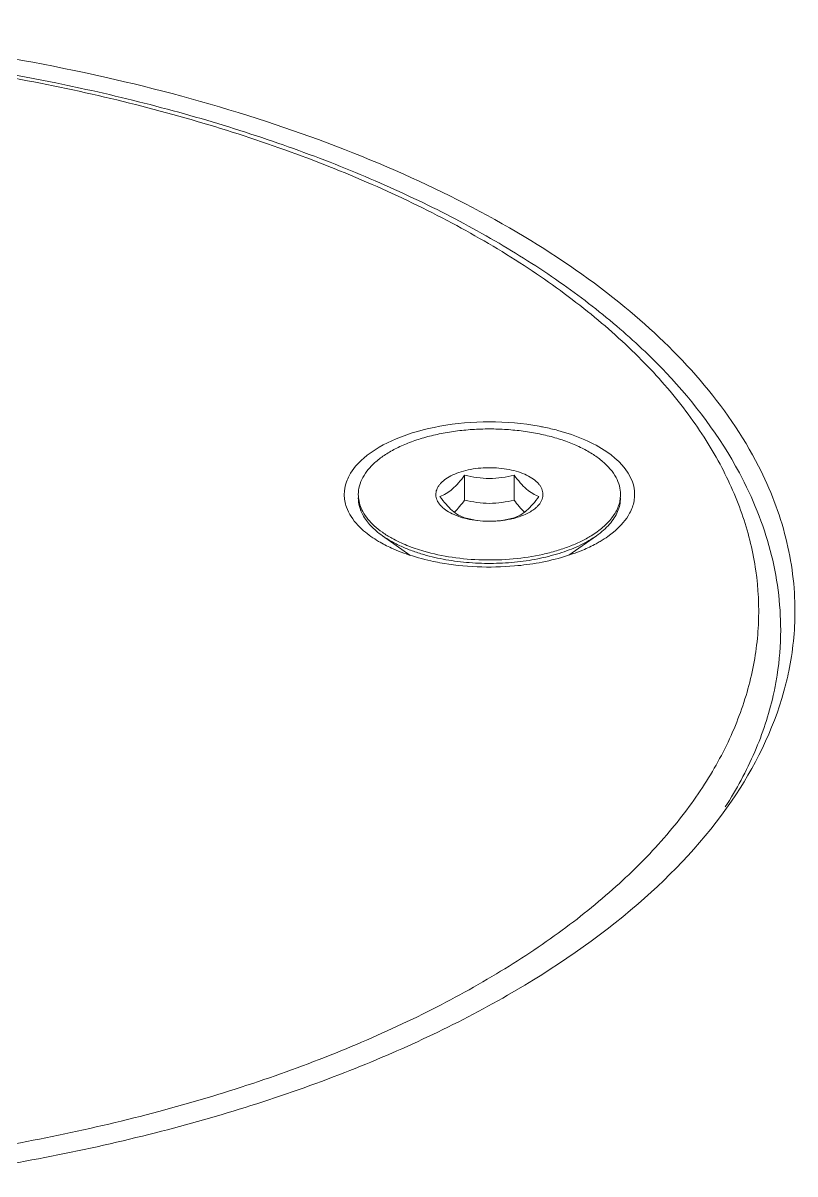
# Model space of a CAD drawing. Header units: millimetres. Extents: x 0 to 3564, y 0 to 2520.
# Drawn here: x 1780.3 to 1815.4, y 2178.3 to 2230.7 of the extents above; entities that cross this region are included whole.
import ezdxf

# ---------------------------------------------------------------- set-up
doc = ezdxf.new("R2010")
doc.units = ezdxf.units.MM
doc.layers.get('0').update_dxf_attribs({"lineweight": 13})

msp = doc.modelspace()

# ---------------------------------------------------------------- linework, layer by layer
for p, q in [((1800.392, 2210.108), (1800.392, 2208.973)), ((1802.642, 2210.108), (1802.642, 2208.973)), ((1797.906, 2206.465), (1796.652, 2207.352)), ((1805.128, 2206.465), (1806.382, 2207.352)), ((1807.233, 2207.577), (1806.904, 2207.323))]:
    msp.add_line(p, q)
for centre, radius, start, end in [((1797.057, 2209.227), 1.498, 180.0105, 185.9078), ((1805.98, 2209.227), 1.496, 354.0492, 359.996), ((1801.305, 2211.657), 3.627, 253.9012, 255.3331), ((1801.517, 2212.881), 4.872, 267.9886, 270.9745), ((1801.519, 2212.831), 4.822, 270.9701, 273.5151), ((1801.523, 2212.768), 4.758, 273.5146, 274.9839), ((1801.689, 2211.807), 3.782, 283.8414, 284.6791), ((1799.084, 2211.516), 5.131, 234.826, 239.5326), ((1803.94, 2211.535), 5.152, 300.4703, 305.1499), ((1800.393, 2214.146), 8.073, 247.2844, 250.808), ((1802.65, 2214.119), 8.045, 289.2014, 292.7385), ((1800.919, 2203.16), 13.847, 347.1819, 348.2213)]:
    msp.add_arc(centre, radius, start, end)
for points, knots in [([(1813.754, 2210.51), (1812.322, 2213.317), (1808.818, 2217.155), (1803, 2221.159), (1797.51, 2223.966), (1791.27, 2226.335), (1781.916, 2228.906), (1769.288, 2230.689), (1753.876, 2230.606), (1741.314, 2228.685), (1732.064, 2226.009), (1725.928, 2223.57), (1720.569, 2220.708), (1717.427, 2218.438), (1716.042, 2217.239)], [0, 0, 0, 0, 0.088881, 0.141375, 0.199264, 0.262136, 0.329285, 0.472453, 0.620055, 0.762514, 0.829074, 0.891229, 0.948342, 1, 1, 1, 1]), ([(1709.558, 2203.06), (1709.558, 2203.89), (1709.71, 2205.569), (1710.384, 2208.042), (1711.491, 2210.452), (1713.01, 2212.778), (1714.921, 2215.003), (1717.204, 2217.117), (1719.84, 2219.106), (1722.808, 2220.96), (1726.085, 2222.668), (1729.646, 2224.218), (1733.464, 2225.599), (1738.941, 2227.228), (1746.229, 2228.76), (1755.339, 2229.777), (1764.663, 2229.97), (1773.909, 2229.333), (1781.401, 2228.11), (1787.109, 2226.721), (1791.138, 2225.505), (1794.938, 2224.111), (1798.479, 2222.549), (1801.734, 2220.83), (1804.679, 2218.966), (1807.29, 2216.966), (1810.21, 2214.223), (1811.993, 2211.868), (1812.881, 2210.21)], [0, 0, 0, 0, 0.020646, 0.041676, 0.063474, 0.086348, 0.110553, 0.136267, 0.163599, 0.192589, 0.223223, 0.255438, 0.289128, 0.324158, 0.397531, 0.474028, 0.551881, 0.629235, 0.704266, 0.740391, 0.775328, 0.808915, 0.841018, 0.871534, 0.900403, 0.927615, 0.953214, 1, 1, 1, 1]), ([(1812, 2210.604), (1811.549, 2211.446), (1810.465, 2213.114), (1808.429, 2215.439), (1805.951, 2217.649), (1803.057, 2219.725), (1799.774, 2221.647), (1796.132, 2223.4), (1792.166, 2224.966), (1787.914, 2226.33), (1783.415, 2227.481), (1777.077, 2228.728), (1768.839, 2229.674), (1758.81, 2229.836), (1748.908, 2229.03), (1740.945, 2227.555), (1734.956, 2225.899), (1730.794, 2224.465), (1726.932, 2222.836), (1723.407, 2221.025), (1720.25, 2219.049), (1717.492, 2216.927), (1715.512, 2215.017), (1714.166, 2213.433), (1713.018, 2211.873), (1711.857, 2209.864), (1710.928, 2207.345), (1710.502, 2204.784), (1710.587, 2202.211), (1711.183, 2199.662), (1711.892, 2198.041), (1712.316, 2197.249)], [0, 0, 0, 0, 0.022934, 0.047544, 0.074031, 0.10249, 0.132931, 0.165291, 0.199452, 0.235247, 0.272476, 0.310905, 0.3903, 0.471244, 0.55141, 0.628527, 0.665302, 0.700574, 0.734151, 0.765882, 0.795666, 0.823463, 0.849311, 0.861546, 0.873352, 0.895795, 0.917016, 0.937486, 0.957762, 0.978422, 1, 1, 1, 1]), ([(1795.802, 2210.877), (1796.234, 2211.251), (1797.36, 2211.872), (1799.314, 2212.405), (1801.517, 2212.591), (1803.031, 2212.463), (1803.774, 2212.328)], [0, 0, 0, 0, 0.206306, 0.454834, 0.727416, 1, 1, 1, 1]), ([(1804.497, 2211.807), (1804.266, 2211.874), (1803.79, 2211.99), (1803.054, 2212.114), (1802.292, 2212.189), (1801.517, 2212.215), (1800.742, 2212.189), (1799.98, 2212.114), (1799.245, 2211.99), (1798.547, 2211.82), (1797.9, 2211.605), (1797.314, 2211.35), (1796.798, 2211.06), (1796.361, 2210.737), (1796.011, 2210.388), (1795.754, 2210.016), (1795.595, 2209.627), (1795.559, 2209.358), (1795.559, 2209.227)], [0, 0, 0, 0, 0.070402, 0.143616, 0.218736, 0.294834, 0.370931, 0.446055, 0.519262, 0.589668, 0.656485, 0.719057, 0.776906, 0.829795, 0.877802, 0.92142, 0.961647, 1, 1, 1, 1]), ([(1803.774, 2212.328), (1803.847, 2212.315), (1804.133, 2212.26), (1804.416, 2212.194), (1804.625, 2212.138)], [0, 0, 0, 0, 0.25414, 1, 1, 1, 1]), ([(1804.625, 2212.138), (1805.044, 2212.026), (1805.822, 2211.763), (1807.065, 2211.111), (1807.819, 2210.362), (1808.017, 2209.8)], [0, 0, 0, 0, 0.306727, 0.577589, 1, 1, 1, 1]), ([(1807.476, 2209.227), (1807.476, 2209.358), (1807.44, 2209.627), (1807.281, 2210.016), (1807.023, 2210.388), (1806.673, 2210.737), (1806.237, 2211.06), (1805.721, 2211.35), (1805.135, 2211.605), (1804.715, 2211.744), (1804.497, 2211.807)], [0, 0, 0, 0, 0.093469, 0.191504, 0.297803, 0.414799, 0.543694, 0.684666, 0.837174, 1, 1, 1, 1]), ([(1795.018, 2209.8), (1795.052, 2209.897), (1795.236, 2210.306), (1795.541, 2210.652), (1795.802, 2210.877)], [0, 0, 0, 0, 0.229745, 1, 1, 1, 1]), ([(1802.735, 2210.282), (1802.592, 2210.323), (1802.294, 2210.389), (1801.833, 2210.442), (1801.359, 2210.45), (1800.892, 2210.412), (1800.448, 2210.33), (1800.044, 2210.206), (1799.695, 2210.046), (1799.493, 2209.91), (1799.408, 2209.836)], [0, 0, 0, 0, 0.128611, 0.263628, 0.401279, 0.537607, 0.668749, 0.791211, 0.902193, 1, 1, 1, 1]), ([(1807.426, 2191.544), (1808.185, 2192.237), (1809.251, 2193.322), (1810.496, 2194.871), (1811.557, 2196.397), (1812.623, 2198.358), (1813.46, 2200.809), (1813.822, 2203.295), (1813.703, 2205.79), (1813.105, 2208.262), (1812.412, 2209.835), (1812, 2210.604)], [0, 0, 0, 0, 0.144954, 0.2137, 0.280132, 0.406771, 0.526986, 0.643391, 0.759001, 0.87692, 1, 1, 1, 1]), ([(1815.408, 2203.926), (1815.408, 2205.041), (1815.116, 2207.328), (1814.284, 2209.473), (1813.754, 2210.51)], [0, 0, 0, 0, 0.489071, 1, 1, 1, 1]), ([(1799.83, 2209.471), (1799.932, 2209.559), (1800.13, 2209.764), (1800.304, 2209.988), (1800.392, 2210.108)], [0, 0, 0, 0, 0.47416, 1, 1, 1, 1]), ([(1802.642, 2210.108), (1802.459, 2210.063), (1802.087, 2209.986), (1801.517, 2209.943), (1800.948, 2209.986), (1800.576, 2210.063), (1800.392, 2210.108)], [0, 0, 0, 0, 0.249369, 0.5, 0.750631, 1, 1, 1, 1]), ([(1803.767, 2209.134), (1803.671, 2209.169), (1803.471, 2209.263), (1803.184, 2209.474), (1802.905, 2209.764), (1802.73, 2209.988), (1802.642, 2210.108)], [0, 0, 0, 0, 0.203593, 0.435936, 0.703391, 1, 1, 1, 1]), ([(1803.627, 2208.618), (1803.665, 2208.651), (1803.736, 2208.72), (1803.825, 2208.831), (1803.892, 2208.947), (1803.936, 2209.066), (1803.956, 2209.187), (1803.952, 2209.308), (1803.923, 2209.428), (1803.872, 2209.546), (1803.798, 2209.661), (1803.665, 2209.813), (1803.442, 2209.986), (1803.114, 2210.157), (1802.867, 2210.244), (1802.735, 2210.282)], [0, 0, 0, 0, 0.062761, 0.121167, 0.1757, 0.227248, 0.276977, 0.32624, 0.376438, 0.428866, 0.484593, 0.544387, 0.677689, 0.830135, 1, 1, 1, 1]), ([(1812.881, 2210.21), (1813.185, 2209.643), (1813.724, 2208.492), (1814.318, 2206.703), (1814.678, 2204.888), (1814.758, 2203.667), (1814.758, 2203.06)], [0, 0, 0, 0, 0.258459, 0.509759, 0.756115, 1, 1, 1, 1]), ([(1795.018, 2208.654), (1794.953, 2208.837), (1794.882, 2209.227), (1794.953, 2209.618), (1795.018, 2209.8)], [0, 0, 0, 0, 0.499811, 1, 1, 1, 1]), ([(1799.408, 2209.836), (1799.37, 2209.803), (1799.299, 2209.734), (1799.21, 2209.623), (1799.143, 2209.507), (1799.099, 2209.388), (1799.079, 2209.268), (1799.083, 2209.146), (1799.111, 2209.026), (1799.163, 2208.908), (1799.237, 2208.793), (1799.37, 2208.642), (1799.593, 2208.468), (1799.921, 2208.297), (1800.167, 2208.21), (1800.299, 2208.172)], [0, 0, 0, 0, 0.062761, 0.121167, 0.1757, 0.227248, 0.276977, 0.32624, 0.376438, 0.428866, 0.484593, 0.544387, 0.677689, 0.830135, 1, 1, 1, 1]), ([(1799.267, 2209.134), (1799.364, 2209.169), (1799.564, 2209.263), (1799.741, 2209.394), (1799.83, 2209.471)], [0, 0, 0, 0, 0.467037, 1, 1, 1, 1]), ([(1808.017, 2209.8), (1808.082, 2209.617), (1808.153, 2209.227), (1808.082, 2208.837), (1808.017, 2208.654)], [0, 0, 0, 0, 0.499811, 1, 1, 1, 1]), ([(1795.762, 2208.3), (1795.697, 2208.421), (1795.595, 2208.672), (1795.559, 2208.941), (1795.559, 2209.072)], [0, 0, 0, 0, 0.511935, 1, 1, 1, 1]), ([(1795.567, 2209.073), (1795.578, 2208.968), (1795.623, 2208.753), (1795.71, 2208.553), (1795.762, 2208.455)], [0, 0, 0, 0, 0.48875, 1, 1, 1, 1]), ([(1799.267, 2209.134), (1799.356, 2209.014), (1799.53, 2208.789), (1799.809, 2208.5), (1800.096, 2208.289), (1800.296, 2208.195), (1800.392, 2208.16)], [0, 0, 0, 0, 0.296609, 0.564064, 0.796406, 1, 1, 1, 1]), ([(1799.923, 2208.42), (1800.007, 2208.501), (1800.17, 2208.68), (1800.318, 2208.872), (1800.392, 2208.973)], [0, 0, 0, 0, 0.480006, 1, 1, 1, 1]), ([(1800.392, 2208.973), (1800.576, 2208.928), (1800.948, 2208.851), (1801.517, 2208.808), (1802.087, 2208.851), (1802.459, 2208.928), (1802.642, 2208.973)], [0, 0, 0, 0, 0.249369, 0.5, 0.750631, 1, 1, 1, 1]), ([(1802.642, 2208.973), (1802.717, 2208.872), (1802.865, 2208.68), (1803.028, 2208.501), (1803.112, 2208.42)], [0, 0, 0, 0, 0.520021, 1, 1, 1, 1]), ([(1803.767, 2209.134), (1803.679, 2209.014), (1803.505, 2208.789), (1803.307, 2208.584), (1803.205, 2208.496)], [0, 0, 0, 0, 0.52584, 1, 1, 1, 1]), ([(1807.08, 2208.16), (1807.186, 2208.298), (1807.321, 2208.519), (1807.43, 2208.835), (1807.46, 2208.993), (1807.468, 2209.072)], [0, 0, 0, 0, 0.520142, 0.763527, 1, 1, 1, 1]), ([(1807.476, 2209.072), (1807.476, 2208.967), (1807.453, 2208.755), (1807.388, 2208.551), (1807.345, 2208.452)], [0, 0, 0, 0, 0.492161, 1, 1, 1, 1]), ([(1795.801, 2207.577), (1795.709, 2207.658), (1795.386, 2207.965), (1795.125, 2208.349), (1795.018, 2208.654)], [0, 0, 0, 0, 0.27505, 1, 1, 1, 1]), ([(1795.762, 2208.455), (1795.893, 2208.211), (1796.181, 2207.87), (1796.657, 2207.492), (1796.939, 2207.317), (1797.089, 2207.234)], [0, 0, 0, 0, 0.45623, 0.716827, 1, 1, 1, 1]), ([(1796.652, 2207.352), (1796.554, 2207.421), (1796.37, 2207.564), (1796.052, 2207.864), (1795.859, 2208.12), (1795.762, 2208.3)], [0, 0, 0, 0, 0.27524, 0.533045, 1, 1, 1, 1]), ([(1803.205, 2208.496), (1803.116, 2208.42), (1802.939, 2208.289), (1802.739, 2208.195), (1802.642, 2208.16)], [0, 0, 0, 0, 0.532969, 1, 1, 1, 1]), ([(1802.648, 2208.148), (1802.746, 2208.174), (1802.935, 2208.232), (1803.199, 2208.341), (1803.43, 2208.467), (1803.566, 2208.566), (1803.627, 2208.618)], [0, 0, 0, 0, 0.279516, 0.540776, 0.781432, 1, 1, 1, 1]), ([(1807.345, 2208.452), (1807.302, 2208.35), (1807.193, 2208.148), (1806.976, 2207.865), (1806.704, 2207.594), (1806.495, 2207.431), (1806.382, 2207.352)], [0, 0, 0, 0, 0.223626, 0.463201, 0.721485, 1, 1, 1, 1]), ([(1808.017, 2208.654), (1807.983, 2208.557), (1807.799, 2208.148), (1807.493, 2207.802), (1807.233, 2207.577)], [0, 0, 0, 0, 0.229745, 1, 1, 1, 1]), ([(1800.387, 2208.148), (1800.54, 2208.108), (1800.858, 2208.046), (1801.181, 2208.018), (1801.346, 2208.012)], [0, 0, 0, 0, 0.489329, 1, 1, 1, 1]), ([(1800.392, 2208.16), (1800.576, 2208.114), (1800.948, 2208.038), (1801.517, 2207.995), (1802.087, 2208.038), (1802.459, 2208.114), (1802.642, 2208.16)], [0, 0, 0, 0, 0.249369, 0.5, 0.750631, 1, 1, 1, 1]), ([(1801.936, 2208.027), (1801.993, 2208.032), (1802.214, 2208.056), (1802.433, 2208.095), (1802.594, 2208.135)], [0, 0, 0, 0, 0.256008, 1, 1, 1, 1]), ([(1806.147, 2207.352), (1806.333, 2207.467), (1806.671, 2207.707), (1806.962, 2208.005), (1807.08, 2208.16)], [0, 0, 0, 0, 0.529004, 1, 1, 1, 1]), ([(1798.538, 2206.492), (1798.357, 2206.544), (1798.006, 2206.657), (1797.509, 2206.86), (1797.057, 2207.087), (1796.781, 2207.261), (1796.652, 2207.352)], [0, 0, 0, 0, 0.272061, 0.530387, 0.773325, 1, 1, 1, 1]), ([(1797.089, 2207.234), (1797.308, 2207.112), (1797.782, 2206.89), (1798.277, 2206.722), (1798.538, 2206.647)], [0, 0, 0, 0, 0.479531, 1, 1, 1, 1]), ([(1806.382, 2207.352), (1806.157, 2207.192), (1805.647, 2206.901), (1804.791, 2206.562), (1803.826, 2206.307), (1802.785, 2206.143), (1801.701, 2206.077), (1800.611, 2206.11), (1799.551, 2206.242), (1798.866, 2206.397), (1798.538, 2206.492)], [0, 0, 0, 0, 0.10215, 0.216038, 0.339759, 0.470638, 0.605509, 0.740965, 0.873547, 1, 1, 1, 1]), ([(1803.941, 2206.505), (1804.15, 2206.552), (1804.556, 2206.656), (1805.136, 2206.852), (1805.667, 2207.079), (1805.994, 2207.257), (1806.147, 2207.352)], [0, 0, 0, 0, 0.271073, 0.529371, 0.772859, 1, 1, 1, 1]), ([(1797.275, 2206.699), (1797.204, 2206.729), (1796.934, 2206.847), (1796.671, 2206.982), (1796.483, 2207.093)], [0, 0, 0, 0, 0.259491, 1, 1, 1, 1]), ([(1806.552, 2207.094), (1806.491, 2207.058), (1806.234, 2206.913), (1805.967, 2206.786), (1805.76, 2206.699)], [0, 0, 0, 0, 0.240482, 1, 1, 1, 1]), ([(1799.26, 2206.126), (1799.127, 2206.15), (1798.613, 2206.253), (1798.106, 2206.393), (1797.739, 2206.522)], [0, 0, 0, 0, 0.258636, 1, 1, 1, 1]), ([(1798.538, 2206.647), (1798.96, 2206.525), (1799.844, 2206.34), (1801.209, 2206.225), (1802.591, 2206.269), (1803.5, 2206.407), (1803.941, 2206.505)], [0, 0, 0, 0, 0.241353, 0.495388, 0.751794, 1, 1, 1, 1]), ([(1805.296, 2206.521), (1805.177, 2206.48), (1804.678, 2206.318), (1804.166, 2206.197), (1803.775, 2206.126)], [0, 0, 0, 0, 0.240931, 1, 1, 1, 1]), ([(1803.775, 2206.126), (1803.407, 2206.059), (1801.91, 2205.862), (1800.377, 2205.923), (1799.26, 2206.126)], [0, 0, 0, 0, 0.24761, 1, 1, 1, 1]), ([(1814.906, 2200.281), (1814.989, 2200.581), (1815.279, 2201.775), (1815.408, 2203.009), (1815.408, 2203.926)], [0, 0, 0, 0, 0.253285, 1, 1, 1, 1]), ([(1814.474, 2200.333), (1814.521, 2200.559), (1814.686, 2201.459), (1814.758, 2202.376), (1814.758, 2203.06)], [0, 0, 0, 0, 0.251914, 1, 1, 1, 1]), ([(1808.274, 2190.614), (1809.866, 2191.993), (1812.612, 2194.892), (1814.415, 2198.503), (1814.906, 2200.281)], [0, 0, 0, 0, 0.533134, 1, 1, 1, 1]), ([(1812.239, 2195.02), (1812.751, 2195.817), (1813.635, 2197.448), (1814.222, 2199.212), (1814.421, 2200.088)], [0, 0, 0, 0, 0.513351, 1, 1, 1, 1]), ([(1777.306, 2179.263), (1780.396, 2179.738), (1784.927, 2180.666), (1790.715, 2182.39), (1794.72, 2183.861), (1798.424, 2185.517), (1801.793, 2187.344), (1804.798, 2189.326), (1806.601, 2190.789), (1807.426, 2191.544)], [0, 0, 0, 0, 0.284642, 0.41998, 0.549569, 0.672764, 0.789067, 0.898172, 1, 1, 1, 1]), ([(1776.836, 2178.333), (1780.03, 2178.791), (1786.167, 2179.981), (1794.748, 2182.668), (1802.169, 2186.114), (1806.45, 2189.034), (1808.274, 2190.614)], [0, 0, 0, 0, 0.283458, 0.548027, 0.788034, 1, 1, 1, 1])]:
    msp.add_open_spline(points, degree=3, knots=knots)
msp.add_open_spline([(1796.129, 2207.322), (1796.016, 2207.402), (1795.906, 2207.487), (1795.801, 2207.577)], degree=3)

doc.saveas('drawing.dxf')
